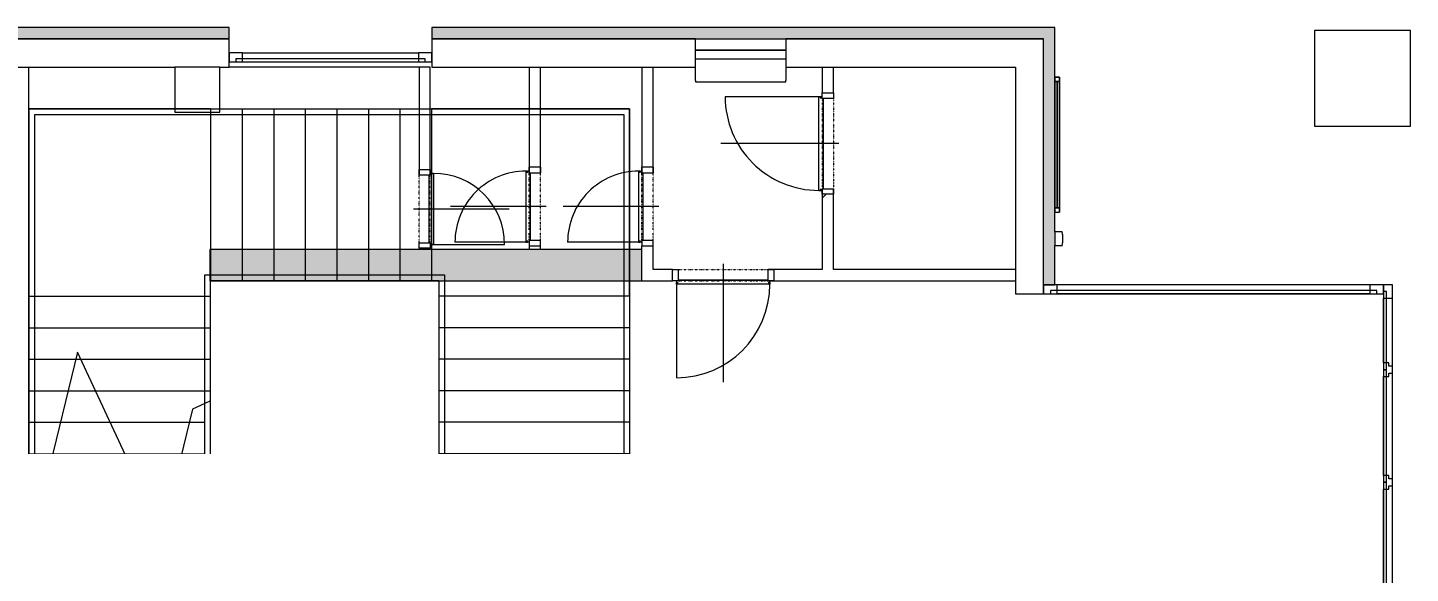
# Model space of a CAD drawing. Header units: millimetres. Extents: x -3281 to 232784, y -45352 to 20466.
# Drawn here: x 100482 to 112754, y 4064 to 8910 of the extents above; entities that cross this region are included whole.
import ezdxf

# ---------------------------------------------------------------- set-up
doc = ezdxf.new("R2010")
doc.units = ezdxf.units.MM
doc.linetypes.add('Čerchovaná se dvěma tečkami', pattern=[2.59, 1, -0.53, 0, -0.53, 0, -0.53])
for name, color, linetype, lineweight in [('A-DOOR', 31, 'Continuous', 13), ('A-DOOR-FRAM', 31, 'Continuous', 25), ('A-FLOR', 192, 'Continuous', 13), ('A-FLOR-HRAL', 11, 'Continuous', 13), ('A-GENM', 13, 'Continuous', 13), ('A-GLAZ', 151, 'Continuous', 13), ('A-GLAZ-CURT', 52, 'Continuous', 13), ('A-GLAZ-CWMG', 51, 'Continuous', 13), ('A-WALL', 113, 'Continuous', 13), ('G-ANNO-TEXT', 231, 'Continuous', 9), ('S-COLS', 52, 'Continuous', 13), ('S-STRS', 31, 'Continuous', 13), ('S-STRS-MBND', 31, 'Continuous', 13)]:
    doc.layers.add(name, color=color, linetype=linetype, lineweight=lineweight)
doc.layers.add('A-WALL-PATT', color=111, linetype='Continuous')
doc.styles.add('Arial_3', font='arial.ttf', dxfattribs={"height": 5000})

# ---------------------------------------------------------------- blocks, each defined once
blk = doc.blocks.new('Betonový čtvercový sloup - 850 x 850-1550239-Mapka _ závislý 11')
at = {"layer": 'S-COLS', "lineweight": 9}
for p, q in [((425, 425), (-425, 425)), ((-425, 425), (-425, -425)), ((425, -425), (425, 425)), ((-425, -425), (425, -425))]:
    blk.add_line(p, q, dxfattribs=at)
blk = doc.blocks.new('ST_panel_sklo - ST_panel_sklo-2037201-Mapka _ závislý 11')
at = {"layer": 'A-GLAZ-CURT', "lineweight": 9}
for p, q in [((1448, 28), (-1448, 28)), ((-1448, 28), (-1448, 0)), ((-1448, 0), (1448, 0)), ((1448, 0), (1448, 28))]:
    blk.add_line(p, q, dxfattribs=at)
blk = doc.blocks.new('ST_panel_sklo - ST_panel_sklo-1403568-Mapka _ závislý 11')
at = {"layer": 'A-GLAZ-CURT', "lineweight": 9}
for p, q in [((500, 0), (-500, 0)), ((-500, 0), (-500, -28)), ((500, -28), (500, 0)), ((-500, -28), (500, -28))]:
    blk.add_line(p, q, dxfattribs=at)
blk = doc.blocks.new('ST_panel_sklo - ST_panel_sklo-2042996-Mapka _ závislý 11')
at = {"layer": 'A-GLAZ-CURT', "lineweight": 9}
for p, q in [((347, 0), (-347, 0)), ((-347, 0), (-347, -28)), ((347, -28), (347, 0)), ((-347, -28), (347, -28))]:
    blk.add_line(p, q, dxfattribs=at)
blk = doc.blocks.new('OKNO_1k - OKNO_1k_800x900-2034290-Mapka _ závislý 11')
at = {"layer": 'A-GLAZ', "lineweight": 9}
for p, q in [((-400, 126), (400, 126)), ((-400, 25), (-400, 126)), ((400, 126), (400, 25)), ((400, 25), (-400, 25)), ((-400, 25), (400, 25)), ((-400, -55), (-400, 25)), ((400, 25), (400, -55)), ((400, -55), (-400, -55))]:
    blk.add_line(p, q, dxfattribs=at)
blk = doc.blocks.new('parapet s nosem_vnitní - parapet s nosem_vnitní-1280353-Mapka _ závislý 11')
at = {"layer": 'A-GENM', "lineweight": 9}
for p, q in [((-400, -190), (-400, 0)), ((400, 0), (400, -190)), ((-400, -190), (-400, -200)), ((-400, -200), (400, -200)), ((-400, -200), (400, -200)), ((400, -200), (400, -190))]:
    blk.add_line(p, q, dxfattribs=at)
blk = doc.blocks.new('DPS_panel_plný - DPS_panel_plný-1380643-Mapka _ závislý 11')
at = {"layer": 'A-GLAZ-CURT', "lineweight": 9}
for p, q in [((840, 28), (-840, 28)), ((-840, 28), (-840, 0)), ((-840, 0), (840, 0)), ((840, 0), (840, 28))]:
    blk.add_line(p, q, dxfattribs=at)
blk = doc.blocks.new('Rectangular Mullion - Rectangular Mullion-Loc wall 49 Bottom 120mm 02-1380641-Mapka _ závislý 11')
at = {"layer": 'A-GLAZ-CWMG', "lineweight": 9}
for p, q in [((20783, 8685), (19223, 8685)), ((20783, 8605), (19223, 8605))]:
    blk.add_line(p, q, dxfattribs=at)
blk = doc.blocks.new('Rectangular Mullion - Rectangular Mullion-Loc wall 49 Bottom 120mm 02-1380644-Mapka _ závislý 11')
at = {"layer": 'A-GLAZ-CWMG', "lineweight": 9}
for p, q in [((-120, -79), (-120, 1)), ((-120, 1), (0, 1)), ((0, 1), (0, -79)), ((0, -79), (-120, -79))]:
    blk.add_line(p, q, dxfattribs=at)
blk = doc.blocks.new('Rectangular Mullion - Rectangular Mullion-Loc wall 49 Bottom 120mm 02-1380654-Mapka _ závislý 11')
at = {"layer": 'A-GLAZ-CWMG', "lineweight": 9}
for p, q in [((0, 1), (-120, 1)), ((-120, 1), (-120, -79)), ((0, -79), (0, 1)), ((-120, -79), (0, -79))]:
    blk.add_line(p, q, dxfattribs=at)
blk = doc.blocks.new('Rectangular Mullion - Rectangular Mullion-Loc wall 49 Bottom 120mm 02-1403882-Mapka _ závislý 11')
at = {"layer": 'A-GLAZ-CWMG', "lineweight": 9}
for p, q in [((29347, 5813), (29347, 4933)), ((29427, 5873), (29427, 4873))]:
    blk.add_line(p, q, dxfattribs=at)
blk = doc.blocks.new('Rectangular Mullion - Rectangular Mullion-Loc wall 49 Bottom 120mm 02-2042995-Mapka _ závislý 11')
at = {"layer": 'A-GLAZ-CWMG', "lineweight": 9}
for p, q in [((29347, 6507), (29347, 5933)), ((29427, 6507), (29427, 5873))]:
    blk.add_line(p, q, dxfattribs=at)
blk = doc.blocks.new('Rectangular Mullion - Rectangular Mullion-Loc wall 49 Bottom 120mm 02-1403919-Mapka _ závislý 11')
at = {"layer": 'A-GLAZ-CWMG', "lineweight": 9}
for p, q in [((-120, -1), (-120, 79)), ((-120, 79), (0, 79)), ((0, 79), (0, -1)), ((0, -1), (-120, -1))]:
    blk.add_line(p, q, dxfattribs=at)
blk = doc.blocks.new('Rectangular Mullion - Rectangular Mullion-Loc wall 49 Bottom 120mm-1403881-Mapka _ závislý 11')
at = {"layer": 'A-GLAZ-CWMG', "lineweight": 9}
for p, q in [((-60, -1), (-60, 49)), ((-60, 49), (-30, 49)), ((-30, 49), (-30, 79)), ((-30, 79), (30, 79)), ((30, 79), (30, 49)), ((30, 49), (60, 49)), ((60, 49), (60, -1)), ((60, -1), (-60, -1))]:
    blk.add_line(p, q, dxfattribs=at)
blk = doc.blocks.new('Rectangular Mullion - Rectangular Mullion-Loc wall 49 Bottom 120mm-V173-Mapka _ závislý 11')
at = {"layer": 'A-GLAZ-CWMG', "lineweight": 9}
for p, q in [((-60, -1), (-60, 49)), ((-60, 49), (-30, 49)), ((-30, 49), (-30, 79)), ((-30, 79), (30, 79)), ((30, 79), (30, 49)), ((30, 49), (60, 49)), ((60, 49), (60, -1)), ((60, -1), (-60, -1))]:
    blk.add_line(p, q, dxfattribs=at)
blk = doc.blocks.new('Rectangular Mullion - Rectangular Mullion-Loc wall 49 Bottom 120mm 02-2037200-Mapka _ závislý 11')
at = {"layer": 'A-GLAZ-CWMG', "lineweight": 9}
for p, q in [((29228, 6627), (26452, 6627)), ((29228, 6547), (26452, 6547))]:
    blk.add_line(p, q, dxfattribs=at)
blk = doc.blocks.new('Rectangular Mullion - Rectangular Mullion-Loc wall 49 Bottom 120mm 02-1403604-Mapka _ závislý 11')
at = {"layer": 'A-GLAZ-CWMG', "lineweight": 9}
for p, q in [((-120, -79), (-120, 1)), ((-120, 1), (0, 1)), ((0, 1), (0, -79)), ((0, -79), (-120, -79))]:
    blk.add_line(p, q, dxfattribs=at)
blk = doc.blocks.new('Rectangular Mullion - Rectangular Mullion-Loc wall 49 Bottom 120mm 02-1403605-Mapka _ závislý 11')
at = {"layer": 'A-GLAZ-CWMG', "lineweight": 9}
for p, q in [((0, 1), (-120, 1)), ((-120, 1), (-120, -79)), ((0, -79), (0, 1)), ((-120, -79), (0, -79))]:
    blk.add_line(p, q, dxfattribs=at)
blk = doc.blocks.new('Informační tabule - Informační tabule-1630104-Mapka _ závislý 11')
at = {"layer": 'A-GENM', "lineweight": 9}
for p, q in [((26432, 8471), (26432, 7271)), ((26432, 7271), (26432, 8471)), ((26472, 8471), (26432, 8471)), ((26432, 8471), (26472, 8471)), ((26472, 8471), (26472, 7271)), ((26472, 7271), (26472, 8471)), ((26432, 8431), (26432, 7311)), ((26432, 7311), (26432, 8431)), ((26452, 8431), (26432, 8431)), ((26432, 8431), (26452, 8431)), ((26432, 8431), (26432, 7311)), ((26432, 7311), (26432, 8431)), ((26472, 8431), (26432, 8431)), ((26432, 8431), (26472, 8431)), ((26452, 8431), (26452, 7311)), ((26452, 7311), (26452, 8431)), ((26472, 8431), (26452, 8431)), ((26452, 8431), (26472, 8431)), ((26452, 8431), (26452, 7311)), ((26452, 7311), (26452, 8431)), ((26472, 8431), (26472, 7311)), ((26472, 7311), (26472, 8431)), ((26472, 8431), (26472, 7311)), ((26472, 7311), (26472, 8431)), ((26452, 7311), (26432, 7311)), ((26452, 7311), (26432, 7311)), ((26432, 7311), (26472, 7311)), ((26432, 7311), (26472, 7311)), ((26432, 7271), (26472, 7271)), ((26432, 7271), (26472, 7271)), ((26472, 7311), (26452, 7311)), ((26472, 7311), (26452, 7311))]:
    blk.add_line(p, q, dxfattribs=at)
blk = doc.blocks.new('Nástěnný zvonek - Typ 1-1638298-Mapka _ závislý 11')
at = {"layer": 'A-GENM', "lineweight": 9}
for p, q in [((65, 141), (65, 75)), ((185, 75), (185, 142)), ((65, 75), (185, 75))]:
    blk.add_line(p, q, dxfattribs=at)
for start, end in [(78.4414, 102.2316), (81.0091, 99.6582), (81.0091, 99.6582), (81.0091, 99.6582), (81.0091, 99.6582), (81.0091, 99.6582), (81.0091, 99.6582), (81.0091, 99.6582), (81.0091, 99.6582), (81.0091, 99.6582), (81.0091, 99.6582), (81.0091, 99.6582), (81.0091, 99.6582), (81.0091, 99.6582), (81.0091, 99.6582), (81.0091, 99.6582), (81.0091, 99.6582)]:
    blk.add_arc((127, -144), 291, start, end, dxfattribs=at)
blk = doc.blocks.new('DVERE_1k_oblozka - DD03_01_600x1970_koupelna-1549500-Mapka _ závislý 11')
at = {"layer": 'A-DOOR', "lineweight": 9}
for p, q in [((0, -103), (0, 747)), ((-315, 47), (-315, 707)), ((-300, 47), (-350, 47)), ((-350, 47), (-350, -53)), ((315, 77), (-315, 77)), ((-315, 77), (-315, 62)), ((-315, 62), (-300, 62)), ((-300, -53), (-300, 47)), ((-300, 37), (300, 37)), ((205, 77), (-205, 77)), ((300, 62), (315, 62)), ((350, 47), (300, 47)), ((300, 47), (300, -53)), ((315, 62), (315, 77)), ((315, 77), (315, 47)), ((350, -53), (350, 47)), ((-350, -53), (-300, -53)), ((300, -53), (350, -53))]:
    blk.add_line(p, q, dxfattribs=at)
at = {"layer": 'A-DOOR', "linetype": 'Čerchovaná se dvěma tečkami', "lineweight": 9}
for p, q in [((-300, 47), (300, 47)), ((-300, -53), (300, -53))]:
    blk.add_line(p, q, dxfattribs=at)
at = {"layer": 'A-DOOR', "lineweight": 9}
blk.add_arc((-315, 77), 630, 360, 90, dxfattribs=at)
at = {"layer": 'A-DOOR-FRAM', "lineweight": 9}
for p, q in [((-300, 47), (-350, 47)), ((-300, -53), (-300, 47)), ((300, 47), (300, -53)), ((300, 47), (350, 47)), ((-350, -53), (-300, -53)), ((350, -53), (300, -53))]:
    blk.add_line(p, q, dxfattribs=at)
blk = doc.blocks.new('DVERE_1k_oblozka - DD03_01_600x1970_koupelna-1549499-Mapka _ závislý 11')
at = {"layer": 'A-DOOR', "lineweight": 9}
for p, q in [((-350, 53), (-300, 53)), ((-350, -47), (-350, 53)), ((-300, 53), (-300, -47)), ((0, 103), (0, -747)), ((300, 53), (350, 53)), ((300, -47), (300, 53)), ((350, 53), (350, -47)), ((-300, -47), (-350, -47)), ((-315, -47), (-315, -707)), ((-315, -62), (-300, -62)), ((-315, -77), (-315, -62)), ((315, -77), (-315, -77)), ((-300, -37), (300, -37)), ((205, -77), (-205, -77)), ((350, -47), (300, -47)), ((300, -62), (315, -62)), ((315, -77), (315, -47)), ((315, -62), (315, -77))]:
    blk.add_line(p, q, dxfattribs=at)
at = {"layer": 'A-DOOR', "linetype": 'Čerchovaná se dvěma tečkami', "lineweight": 9}
for p, q in [((-300, 53), (300, 53)), ((-300, -47), (300, -47))]:
    blk.add_line(p, q, dxfattribs=at)
at = {"layer": 'A-DOOR', "lineweight": 9}
blk.add_arc((-315, -77), 630, 270, 0, dxfattribs=at)
at = {"layer": 'A-DOOR-FRAM', "lineweight": 9}
for p, q in [((-350, 53), (-300, 53)), ((-300, 53), (-300, -47)), ((300, -47), (300, 53)), ((350, 53), (300, 53)), ((-300, -47), (-350, -47)), ((300, -47), (350, -47))]:
    blk.add_line(p, q, dxfattribs=at)
blk = doc.blocks.new('DVERE_1k_oblozka - DD03_01_800x1970_koupelna-1549492-Mapka _ závislý 11')
at = {"layer": 'A-DOOR', "lineweight": 9}
for p, q in [((-450, 53), (-400, 53)), ((-450, -47), (-450, 53)), ((-400, 53), (-400, -47)), ((0, 103), (0, -947)), ((400, 53), (450, 53)), ((400, -47), (400, 53)), ((450, 53), (450, -47)), ((-400, -47), (-450, -47)), ((-415, -47), (-415, -907)), ((-415, -62), (-400, -62)), ((-415, -77), (-415, -62)), ((415, -77), (-415, -77)), ((-400, -37), (400, -37)), ((305, -77), (-305, -77)), ((450, -47), (400, -47)), ((400, -62), (415, -62)), ((415, -77), (415, -47)), ((415, -62), (415, -77))]:
    blk.add_line(p, q, dxfattribs=at)
at = {"layer": 'A-DOOR', "linetype": 'Čerchovaná se dvěma tečkami', "lineweight": 9}
for p, q in [((-400, 53), (400, 53)), ((-400, -47), (400, -47))]:
    blk.add_line(p, q, dxfattribs=at)
at = {"layer": 'A-DOOR', "lineweight": 9}
blk.add_arc((-415, -77), 830, 270, 0, dxfattribs=at)
at = {"layer": 'A-DOOR-FRAM', "lineweight": 9}
for p, q in [((-450, 53), (-400, 53)), ((-400, 53), (-400, -47)), ((400, -47), (400, 53)), ((450, 53), (400, 53)), ((-400, -47), (-450, -47)), ((400, -47), (450, -47))]:
    blk.add_line(p, q, dxfattribs=at)
blk = doc.blocks.new('Typ horního madla - Horní madlo_Vnitřní_-2021614-Mapka _ závislý 11')
at = {"layer": 'A-FLOR-HRAL', "lineweight": 9}
for p, q in [((18888, 6715), (19013, 6715)), ((18888, 6590), (18888, 6715)), ((18938, 6665), (19013, 6665)), ((18938, 6590), (18938, 6665)), ((19013, 6715), (20898, 6715)), ((19013, 6665), (20898, 6665)), ((20898, 6715), (21015, 6715)), ((20898, 6665), (20965, 6665)), ((20965, 6665), (20965, 6526)), ((21015, 6715), (21015, 6526)), ((18888, 6526), (18888, 6590)), ((18888, 5574), (18888, 6526)), ((18938, 6526), (18938, 6590)), ((18938, 5597), (18938, 6526)), ((20965, 6526), (20965, 4846)), ((21015, 6526), (21015, 4846)), ((18938, 5597), (18888, 5574)), ((18888, 4846), (18888, 5574)), ((18938, 4846), (18938, 5597)), ((18888, 4846), (18938, 4846)), ((21015, 4846), (20965, 4846))]:
    blk.add_line(p, q, dxfattribs=at)
blk = doc.blocks.new('Typ horního madla - Horní madlo_Vnitřní_-2021630-Mapka _ závislý 11')
at = {"layer": 'A-FLOR-HRAL', "lineweight": 9}
for p, q in [((17327, 8190), (18658, 8190)), ((17327, 6526), (17327, 8190)), ((17377, 8140), (18658, 8140)), ((17377, 6526), (17377, 8140)), ((18658, 8190), (20898, 8190)), ((18658, 8140), (20898, 8140)), ((20898, 8190), (22655, 8190)), ((20898, 8140), (22605, 8140)), ((22605, 8140), (22605, 6806)), ((22655, 8190), (22655, 6806)), ((22605, 6806), (22605, 4846)), ((22655, 6806), (22655, 4846)), ((17327, 4846), (17327, 6526)), ((17377, 4869), (17377, 6526)), ((17377, 4869), (17327, 4846)), ((17327, 4846), (17377, 4846)), ((17327, 4846), (17327, 4846)), ((17377, 4846), (17377, 4869)), ((22655, 4846), (22605, 4846))]:
    blk.add_line(p, q, dxfattribs=at)
blk = doc.blocks.new('Betonový čtvercový sloup - 400 x 400-V192-Mapka _ závislý 11')
at = {"layer": 'S-COLS', "lineweight": 9}
h = blk.add_hatch(dxfattribs=at)
h.set_pattern_fill('FP_248', color=256, style=0, pattern_type=2)
h.set_pattern_definition([(45, (-18821, -8360), (-7184, 7184), []), (45, (-15948, -8360), (-7184, 7184), []), (45, (-10200, -8360), (-4310.5, 10058), [4064, -2032, 67, -1965])])
h.paths.add_polyline_path([(-200, -200), (200, -200), (200, 200), (-200, 200)])
for p, q in [((200, 200), (-200, 200)), ((-200, 200), (-200, -200)), ((200, -200), (200, 200)), ((-200, -200), (200, -200))]:
    blk.add_line(p, q, dxfattribs=at)

msp = doc.modelspace()

# ---------------------------------------------------------------- hatches: boundary and pattern name
at = {"layer": 'A-WALL-PATT', "lineweight": 9}
h = msp.add_hatch(color=256, dxfattribs=at)
h.paths.add_polyline_path([(109599.2, 8810.3), (109599.2, 8910.3), (104070, 8910.3), (104070, 8810.3), (109499.2, 8810.3)])
h.paths.add_polyline_path([(93579.2, 8810.3), (102270, 8810.3), (102270, 8910.3), (93579.2, 8910.3)])
h = msp.add_hatch(dxfattribs=at)
h.set_pattern_fill('FP_184', color=256, angle=-315, style=0, pattern_type=2)
h.set_pattern_definition([(225, (100286, 8810), (5747.4, -5747.4), []), (180, (91128.3, 6118), (-5747.4, -5747.4), [1016, -10478.7]), (225, (90112, 6118), (5747.4, -5747.4), [1016, -7112]), (270, (89394, 5400), (5747.4, -5747.4), [1016, -10478.7]), (315, (89394, 4384), (5747.4, 5747.4), [1016, -7112]), (180, (91128.3, 3665.3), (-5747.4, -5747.4), [1016, -10478.7]), (225, (91847, 4384), (5747.4, -5747.4), [1016, -7112]), (270, (91847, 5400), (5747.4, -5747.4), [1016, -10478.7]), (315, (91128, 6118), (5747.4, 5747.4), [1016, -7112]), (225, (88465, 2736.5), (5747.4, -5747.4), [2032, -6096])])
h.paths.add_polyline_path([(109249.2, 8560.3), (109499.2, 8560.3), (109499.2, 8810.3), (107210.6, 8810.3), (107210.6, 8560.3), (107632.8, 8560.3)])
h.paths.add_polyline_path([(93929.2, 8560.3), (96609.7, 8560.3), (96609.7, 8810.3), (93679.2, 8810.3), (93679.2, 8560.3)])
h.paths.add_polyline_path([(97829.7, 8560.3), (97829.7, 8810.3), (97409.7, 8810.3), (97409.7, 8560.3), (97744.3, 8560.3)])
h.paths.add_polyline_path([(104934.3, 8560.3), (106410.6, 8560.3), (106410.6, 8810.3), (104070, 8810.3), (104070, 8560.3)])
h.paths.add_polyline_path([(98629.7, 8560.3), (99079.7, 8577.6), (99079.7, 8810.3), (98629.7, 8810.3), (98629.7, 8604.7)])
h.paths.add_polyline_path([(99879.7, 8560.3), (102270, 8560.3), (102270, 8810.3), (99879.7, 8810.3), (99879.7, 8630.3)])
for points in [[(109599.2, 6626.8), (109599.2, 8810.3), (109499.2, 8810.3), (109499.2, 6626.8)], [(105034.3, 6661.4), (105934.3, 6661.4), (105934.3, 6941.4), (102098.5, 6941.4), (102098.5, 6661.4), (104934.3, 6661.4)]]:
    msp.add_hatch(color=256, dxfattribs=at).paths.add_polyline_path(points)
h = msp.add_hatch(dxfattribs=at)
h.set_pattern_fill('FP_166', color=256, style=0, pattern_type=2)
h.set_pattern_definition([(45, (83167, 0), (-4242.6, 4242.6), [])])
h.paths.add_polyline_path([(107532.8, 6761.4), (107632.8, 6761.4), (107632.8, 7430.3), (107532.8, 7430.3)])
h.paths.add_polyline_path([(107632.8, 8330.3), (107632.8, 8560.3), (107532.8, 8560.3), (107532.8, 8330.3)])
h = msp.add_hatch(dxfattribs=at)
h.set_pattern_fill('FP_215', color=256, angle=45, style=0, pattern_type=2)
h.set_pattern_definition([(135, (109499, 10428), (-5747, -5747), []), (90, (106807, 19585.7), (-5747.4, 5747.4), [1016, -10478.7]), (135, (106807, 20602), (-5747.4, -5747.4), [1016, -7112]), (180, (106088.6, 21320), (-5747.4, -5747.4), [1016, -10478.7]), (225, (105073, 21320), (5747.4, -5747.4), [1016, -7112]), (90, (104354, 19585.7), (-5747.4, 5747.4), [1016, -10478.7]), (135, (105073, 18867), (-5747.4, -5747.4), [1016, -7112]), (180, (106088.6, 18867), (-5747.4, -5747.4), [1016, -10478.7]), (225, (106807, 19586), (5747.4, -5747.4), [1016, -7112]), (135, (103425, 22249), (-5747.4, -5747.4), [2032, -6096])])
h.paths.add_polyline_path([(109249.2, 6547.8), (109499.2, 6547.8), (109499.2, 8560.3), (109249.2, 8560.3), (109249.2, 6661.4)])

# ---------------------------------------------------------------- linework, layer by layer
at = {"layer": 'A-FLOR', "lineweight": 9}
msp.add_line((103955.4, 8560.3), (102270, 8560.3), dxfattribs=at)
at = {"layer": 'A-WALL', "lineweight": 9}
for p, q in [((102270, 8910.3), (93579.2, 8910.3)), ((102270, 8560.3), (102270, 8910.3)), ((109599.2, 8910.3), (104070, 8910.3)), ((104070, 8910.3), (104070, 8560.3)), ((109599.2, 7096.8), (109599.2, 8910.3)), ((99879.7, 8810.3), (102270, 8810.3)), ((102270, 8810.3), (99879.7, 8810.3)), ((104070, 8810.3), (106410.6, 8810.3)), ((106410.6, 8810.3), (104070, 8810.3)), ((107210.6, 8810.3), (109499.2, 8810.3)), ((109499.2, 8810.3), (107210.6, 8810.3)), ((109499.2, 6547.8), (109499.2, 8810.3)), ((99879.7, 8560.3), (101788.5, 8560.3)), ((100493.5, 4725.3), (100493.5, 8560.3)), ((102188.5, 8560.3), (102270, 8560.3)), ((104055.4, 8560.3), (103955.4, 8560.3)), ((103955.4, 8560.3), (103955.4, 7650.8)), ((104055.4, 7650.8), (104055.4, 8560.3)), ((104070, 8560.3), (106410.6, 8560.3)), ((104934.3, 8560.3), (104934.3, 7671.4)), ((105034.3, 7671.4), (105034.3, 8560.3)), ((105934.3, 8560.3), (105934.3, 7671.4)), ((106034.3, 7671.4), (106034.3, 8560.3)), ((107210.6, 8560.3), (109249.2, 8560.3)), ((107532.8, 8560.3), (107532.8, 8330.3)), ((107632.8, 8330.3), (107632.8, 8560.3)), ((109249.2, 8560.3), (109249.2, 6547.8)), ((107532.8, 7430.3), (107532.8, 6761.4)), ((107632.8, 6761.4), (107632.8, 7430.3)), ((105934.3, 6941.4), (102098.5, 6941.4)), ((102098.5, 6941.4), (102098.5, 6661.4)), ((103955.4, 6950.8), (103955.4, 6941.4)), ((104055.4, 6941.4), (104055.4, 6950.8)), ((104934.3, 6971.4), (104934.3, 6941.4)), ((105034.3, 6941.4), (105034.3, 6971.4)), ((105934.3, 6661.4), (105934.3, 6971.4)), ((106034.3, 6761.4), (106034.3, 6971.4)), ((109599.2, 6626.8), (109599.2, 6976.8)), ((106204.3, 6761.4), (106034.3, 6761.4)), ((107532.8, 6761.4), (107104.3, 6761.4)), ((109249.2, 6761.4), (107632.8, 6761.4)), ((102098.5, 6661.4), (105934.3, 6661.4)), ((105934.3, 6661.4), (106204.3, 6661.4)), ((107104.3, 6661.4), (109249.2, 6661.4)), ((109249.2, 6547.8), (109499.2, 6547.8)), ((109499.2, 6626.8), (109599.2, 6626.8)), ((100368.5, 4725.3), (100493.5, 4725.3))]:
    msp.add_line(p, q, dxfattribs=at)
at = {"layer": 'S-STRS', "lineweight": 9}
for p, q in [((100908.6, 5965.7), (100952.6, 5965.7)), ((100908.6, 5965.7), (100952.6, 5965.7)), ((100840.6, 5685.7), (101083.1, 5685.7)), ((100840.6, 5685.7), (101083.1, 5685.7)), ((102105.6, 5405.7), (102105.6, 5597.5)), ((100772.5, 5405.7), (101213.7, 5405.7)), ((100772.5, 5405.7), (101213.7, 5405.7)), ((101916.1, 5405.7), (102055.2, 5405.7)), ((101916.1, 5405.7), (102055.2, 5405.7)), ((102105.6, 5125.7), (102105.6, 5405.7)), ((100704.5, 5125.7), (101344.3, 5125.7)), ((100704.5, 5125.7), (101344.3, 5125.7)), ((101848, 5125.7), (102055.2, 5125.7)), ((101848, 5125.7), (102055.2, 5125.7)), ((102105.6, 4845.7), (102105.6, 5125.7)), ((100493.5, 4845.7), (101474.8, 4845.7)), ((100493.5, 4845.7), (101474.8, 4845.7)), ((101780, 4845.7), (102055.2, 4845.7)), ((101780, 4845.7), (102055.2, 4845.7))]:
    msp.add_line(p, q, dxfattribs=at)
at = {"layer": 'S-STRS-MBND', "lineweight": 9}
for p, q in [((100493.5, 8190.4), (100493.5, 6525.7)), ((102105.6, 8190.4), (100493.5, 8190.4)), ((102105.6, 8190.4), (102105.6, 6664.5)), ((102105.6, 8190.4), (104065.6, 8190.4)), ((102105.6, 8190.4), (102105.6, 6664.5)), ((102385.6, 8190.4), (102385.6, 6664.5)), ((102385.6, 8190.4), (102385.6, 6664.5)), ((102665.6, 8190.4), (102665.6, 6664.5)), ((102665.6, 8190.4), (102665.6, 6664.5)), ((102945.6, 8190.4), (102945.6, 6664.5)), ((102945.6, 8190.4), (102945.6, 6664.5)), ((103225.6, 8190.4), (103225.6, 6664.5)), ((103225.6, 8190.4), (103225.6, 6664.5)), ((103505.6, 8190.4), (103505.6, 6664.5)), ((103505.6, 8190.4), (103505.6, 6664.5)), ((103785.6, 8190.4), (103785.6, 6664.5)), ((103785.6, 8190.4), (103785.6, 6664.5)), ((105822.1, 8190.4), (104065.6, 8190.4)), ((104065.6, 8190.4), (104065.6, 6664.5)), ((104065.6, 8190.4), (104065.6, 6664.5)), ((105822.1, 6525.7), (105822.1, 8190.4)), ((102105.6, 6525.7), (102105.6, 6664.5)), ((102105.6, 6664.5), (104065.6, 6664.5)), ((104065.6, 6664.5), (104131.5, 6664.5)), ((104131.5, 6664.5), (104131.5, 6525.7)), ((100493.5, 6525.7), (102105.6, 6525.7)), ((100493.5, 4886.8), (100493.5, 6525.7)), ((100493.5, 6525.7), (102105.6, 6525.7)), ((102105.6, 5597.5), (102105.6, 6525.7)), ((105822.1, 6525.7), (104131.5, 6525.7)), ((104131.5, 6525.7), (104131.5, 4845.7)), ((105822.1, 6525.7), (104131.5, 6525.7)), ((105822.1, 6525.7), (105822.1, 4845.7)), ((100493.5, 6245.7), (102105.6, 6245.7)), ((100493.5, 6245.7), (102105.6, 6245.7)), ((105822.1, 6245.7), (104131.5, 6245.7)), ((105822.1, 6245.7), (104131.5, 6245.7)), ((100923.7, 6027.7), (100654.7, 4920.9)), ((101675.4, 4415.5), (100923.7, 6027.7)), ((100493.5, 5965.7), (100908.6, 5965.7)), ((100493.5, 5965.7), (100908.6, 5965.7)), ((100952.6, 5965.7), (102105.6, 5965.7)), ((100952.6, 5965.7), (102105.6, 5965.7)), ((105822.1, 5965.7), (104131.5, 5965.7)), ((105822.1, 5965.7), (104131.5, 5965.7)), ((100493.5, 5685.7), (100840.6, 5685.7)), ((100493.5, 5685.7), (100840.6, 5685.7)), ((101083.1, 5685.7), (102105.6, 5685.7)), ((101083.1, 5685.7), (102105.6, 5685.7)), ((105822.1, 5685.7), (104131.5, 5685.7)), ((105822.1, 5685.7), (104131.5, 5685.7)), ((102055.2, 5574), (101944.4, 5522.3)), ((100493.5, 5405.7), (100772.5, 5405.7)), ((100493.5, 5405.7), (100772.5, 5405.7)), ((101213.7, 5405.7), (101916.1, 5405.7)), ((101213.7, 5405.7), (101916.1, 5405.7)), ((101944.4, 5522.3), (101675.4, 4415.5)), ((105822.1, 5405.7), (104131.5, 5405.7)), ((105822.1, 5405.7), (104131.5, 5405.7)), ((100493.5, 5125.7), (100704.5, 5125.7)), ((100493.5, 5125.7), (100704.5, 5125.7)), ((101344.3, 5125.7), (101848, 5125.7)), ((101344.3, 5125.7), (101848, 5125.7)), ((105822.1, 5125.7), (104131.5, 5125.7)), ((105822.1, 5125.7), (104131.5, 5125.7)), ((100654.7, 4920.9), (100493.5, 4845.7)), ((101474.8, 4845.7), (101780, 4845.7)), ((101474.8, 4845.7), (101780, 4845.7)), ((105822.1, 4845.7), (104131.5, 4845.7))]:
    msp.add_line(p, q, dxfattribs=at)

# ---------------------------------------------------------------- block references
at = {"layer": 'A-DOOR', "lineweight": 9}
for name, p, rotation in [('DVERE_1k_oblozka - DD03_01_800x1970_koupelna-1549492-Mapka _ závislý 11', (107580, 7880.3), 269.9999999999999), ('DVERE_1k_oblozka - DD03_01_600x1970_koupelna-1549499-Mapka _ závislý 11', (104008.3, 7300.8), 89.9999999999999), ('DVERE_1k_oblozka - DD03_01_600x1970_koupelna-1549500-Mapka _ závislý 11', (104981.4, 7321.4), 89.9999999999999), ('DVERE_1k_oblozka - DD03_01_600x1970_koupelna-1549500-Mapka _ závislý 11', (105981.4, 7321.4), 89.9999999999999)]:
    msp.add_blockref(name, p, dxfattribs=dict(at, rotation=rotation))
msp.add_blockref('DVERE_1k_oblozka - DD03_01_800x1970_koupelna-1549492-Mapka _ závislý 11', (106654.3, 6708.6), dxfattribs=at)
at = {"layer": 'A-FLOR-HRAL', "lineweight": 9}
for name in ['Typ horního madla - Horní madlo_Vnitřní_-2021630-Mapka _ závislý 11', 'Typ horního madla - Horní madlo_Vnitřní_-2021614-Mapka _ závislý 11']:
    msp.add_blockref(name, (83167.2, 0), dxfattribs=at)
at = {"layer": 'A-GENM', "lineweight": 9}
for name, p in [('parapet s nosem_vnitní - parapet s nosem_vnitní-1280353-Mapka _ závislý 11', (106810.6, 8630.3)), ('Informační tabule - Informační tabule-1630104-Mapka _ závislý 11', (83167.2, 0))]:
    msp.add_blockref(name, p, dxfattribs=at)
at = {"layer": 'A-GENM', "lineweight": 9, "rotation": 270.0000000000001}
msp.add_blockref('Nástěnný zvonek - Typ 1-1638298-Mapka _ závislý 11', (109524.2, 7161.8), dxfattribs=at)
at = {"layer": 'A-GLAZ', "lineweight": 9}
msp.add_blockref('OKNO_1k - OKNO_1k_800x900-2034290-Mapka _ závislý 11', (106810.6, 8685.3), dxfattribs=at)
at = {"layer": 'A-GLAZ-CURT', "lineweight": 9}
for name, p in [('DPS_panel_plný - DPS_panel_plný-1380643-Mapka _ závislý 11', (103170, 8606.3)), ('ST_panel_sklo - ST_panel_sklo-2037201-Mapka _ závislý 11', (111007.4, 6547.8))]:
    msp.add_blockref(name, p, dxfattribs=at)
for name, p, rotation in [('ST_panel_sklo - ST_panel_sklo-2042996-Mapka _ závislý 11', (112515.6, 6219.8), 90.00000000000014), ('ST_panel_sklo - ST_panel_sklo-1403568-Mapka _ závislý 11', (112515.6, 5372.8), 90.0000000000001), ('ST_panel_sklo - ST_panel_sklo-1403568-Mapka _ závislý 11', (112515.6, 4372.8), 90.0000000000001)]:
    msp.add_blockref(name, p, dxfattribs=dict(at, rotation=rotation))
at = {"layer": 'A-GLAZ-CWMG', "lineweight": 9, "rotation": 180}
for name, p in [('Rectangular Mullion - Rectangular Mullion-Loc wall 49 Bottom 120mm 02-1380654-Mapka _ závislý 11', (102270, 8606.3)), ('Rectangular Mullion - Rectangular Mullion-Loc wall 49 Bottom 120mm 02-1403605-Mapka _ závislý 11', (109499.2, 6547.8))]:
    msp.add_blockref(name, p, dxfattribs=at)
at = {"layer": 'A-GLAZ-CWMG', "lineweight": 9}
for name, p in [('Rectangular Mullion - Rectangular Mullion-Loc wall 49 Bottom 120mm 02-1380641-Mapka _ závislý 11', (83167.2, 0)), ('Rectangular Mullion - Rectangular Mullion-Loc wall 49 Bottom 120mm 02-2037200-Mapka _ závislý 11', (83167.2, 0)), ('Rectangular Mullion - Rectangular Mullion-Loc wall 49 Bottom 120mm 02-2042995-Mapka _ závislý 11', (83167.2, 0)), ('Rectangular Mullion - Rectangular Mullion-Loc wall 49 Bottom 120mm 02-1403882-Mapka _ závislý 11', (83167.2, 0)), ('Rectangular Mullion - Rectangular Mullion-Loc wall 49 Bottom 120mm 02-1403882-Mapka _ závislý 11', (83167.2, -1000))]:
    msp.add_blockref(name, p, dxfattribs=at)
at = {"layer": 'A-GLAZ-CWMG', "lineweight": 9, "extrusion": (0, 0, -1)}
for name, p, rotation in [('Rectangular Mullion - Rectangular Mullion-Loc wall 49 Bottom 120mm 02-1380644-Mapka _ závislý 11', (-104070, 8606.3), 180), ('Rectangular Mullion - Rectangular Mullion-Loc wall 49 Bottom 120mm 02-1403604-Mapka _ závislý 11', (-112515.6, 6547.8), 180), ('Rectangular Mullion - Rectangular Mullion-Loc wall 49 Bottom 120mm 02-1403919-Mapka _ závislý 11', (-112515.6, 6626.8), 89.99999999999987), ('Rectangular Mullion - Rectangular Mullion-Loc wall 49 Bottom 120mm-V173-Mapka _ závislý 11', (-112515.6, 5872.8), 89.99999999999991), ('Rectangular Mullion - Rectangular Mullion-Loc wall 49 Bottom 120mm-1403881-Mapka _ závislý 11', (-112515.6, 4872.8), 89.99999999999991)]:
    msp.add_blockref(name, p, dxfattribs=dict(at, rotation=rotation))
at = {"layer": 'S-COLS', "lineweight": 9}
for name, p in [('Betonový čtvercový sloup - 850 x 850-1550239-Mapka _ závislý 11', (112329.2, 8460.3)), ('Betonový čtvercový sloup - 400 x 400-V192-Mapka _ závislý 11', (101988.5, 8360.3))]:
    msp.add_blockref(name, p, dxfattribs=at)

# ---------------------------------------------------------------- next in the draw order: texts
at = {"layer": 'G-ANNO-TEXT', "color": 7, "insert": (98497.2, 3875.6), "char_height": 5000, "width": 11704.638, "attachment_point": 1, "style": 'Arial_3', "bg_fill": 3, "box_fill_scale": 1.25, "bg_fill_color": 256, "bg_fill_true_color": 13158600, "bg_fill_transparency": 0}
msp.add_mtext('"A"', dxfattribs=at)

doc.saveas('drawing.dxf')
